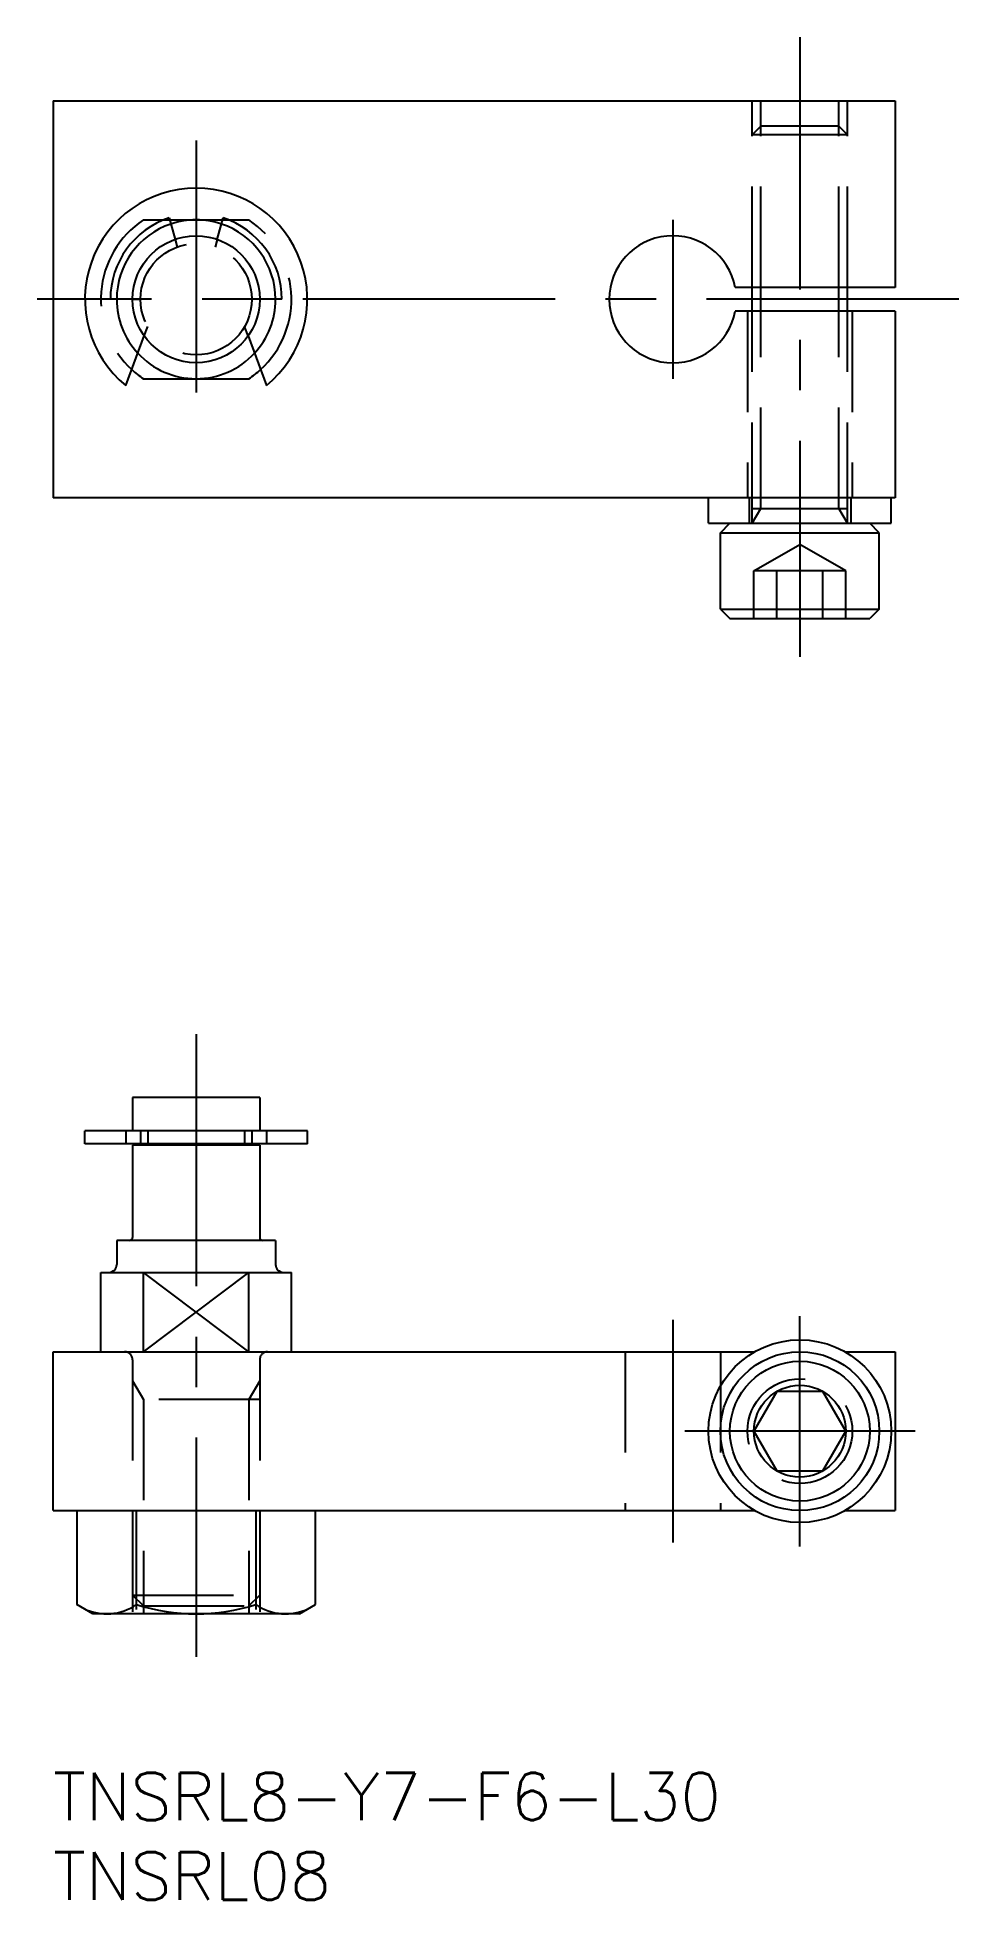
# Model space of a CAD drawing. Extents: x -1 to 57, y -8 to 109.
import ezdxf

# ---------------------------------------------------------------- set-up
doc = ezdxf.new("R2010")
doc.units = 0
doc.header["$LTSCALE"] = 0.5
doc.linetypes.add('CENTER', pattern=[50.8, 31.75, -6.35, 6.35, -6.35])
doc.linetypes.add('DASHED', pattern=[19.05, 12.7, -6.35])
for name, color, linetype in [('MSM_CENTER', 1, 'CENTER'), ('MSM_CONTINUOUS', 7, 'CONTINUOUS'), ('MSM_DASHED', 4, 'DASHED'), ('MSM_NARROW', 5, 'CONTINUOUS'), ('MSM_PART_NUMBER', 7, 'CONTINUOUS')]:
    doc.layers.add(name, color=color, linetype=linetype)
doc.styles.get("Standard").update_dxf_attribs({"font": 'txt.shx', "height": 3, "bigfont": 'bigfont.shx'})

# ---------------------------------------------------------------- blocks, each defined once
blk = doc.blocks.new('*U11')
at = {"layer": 'MSM_PART_NUMBER'}
blk.add_text('TNSRL8-Y7-F6-L30', height=3, dxfattribs=at).set_placement((0, -3))
blk = doc.blocks.new('*U12')
at = {"layer": 'MSM_PART_NUMBER'}
blk.add_text('TNSRL08', height=3, dxfattribs=at).set_placement((0, -8))

msp = doc.modelspace()

# ---------------------------------------------------------------- linework, layer by layer
at = {"layer": 'MSM_CENTER'}
for p, q in [((47, 109.26), (47, 70.26)), ((9, 102.76), (9, 85.76)), ((39, 97.76), (39, 87.76)), ((57, 92.76), (-1, 92.76)), ((9, 46.5), (9, 7.3)), ((39, 28.5), (39, 14.5)), ((47, 14.25), (47, 28.75)), ((54.25, 21.5), (39.75, 21.5))]:
    msp.add_line(p, q, dxfattribs=at)
at = {"layer": 'MSM_CONTINUOUS'}
for p, q in [((0, 105.26), (53, 105.26)), ((0, 105.26), (0, 80.26)), ((53, 105.26), (53, 93.51)), ((6.96, 97.76), (7.33, 97.76)), ((7.3, 97.88), (7.67, 96.53)), ((10.33, 96.53), (10.7, 97.88)), ((10.67, 97.76), (11.04, 97.76)), ((5, 92.76), (3.6, 92.76)), ((14.4, 92.76), (13, 92.76)), ((53, 93.51), (42.93, 93.51)), ((44, 92.01), (44, 93.51)), ((50, 92.01), (50, 93.51)), ((53, 92.01), (42.93, 92.01)), ((53, 92.01), (53, 80.26)), ((4.58, 87.33), (5.73, 90.45)), ((12.27, 90.45), (13.42, 87.33)), ((5.68, 87.76), (12.32, 87.76)), ((53, 80.26), (0, 80.26)), ((41.25, 78.66), (41.25, 80.26)), ((52.75, 78.66), (52.75, 80.26)), ((41.25, 78.66), (52.75, 78.66)), ((42, 78.06), (42.6, 78.66)), ((52, 78.06), (51.4, 78.66)), ((42, 78.06), (52, 78.06)), ((42, 73.26), (42, 78.06)), ((52, 73.26), (52, 78.06)), ((42, 73.26), (52, 73.26)), ((42, 73.26), (42.6, 72.66)), ((52, 73.26), (51.4, 72.66)), ((42.6, 72.66), (51.4, 72.66)), ((13, 42.5), (5, 42.5)), ((5, 42.5), (5, 40.4)), ((13, 42.5), (13, 40.4)), ((2, 39.6), (2, 40.4)), ((16, 40.4), (2, 40.4)), ((4.58, 40.4), (4.58, 39.6)), ((5.95, 40.4), (5.95, 39.6)), ((12.05, 40.4), (12.05, 39.6)), ((13.42, 40.4), (13.42, 39.6)), ((16, 39.6), (16, 40.4)), ((16, 39.6), (2, 39.6)), ((5, 39.5), (5, 33.7)), ((13, 39.5), (5, 39.5)), ((5.5, 39.6), (5.5, 39.5)), ((12.5, 39.6), (12.5, 39.5)), ((13, 39.5), (13, 33.7)), ((14, 33.5), (4, 33.5)), ((4, 33.5), (4, 32)), ((14, 33.5), (14, 32)), ((3, 31.5), (15, 31.5)), ((3, 26.5), (3, 31.5)), ((5.68, 26.5), (5.68, 31.5)), ((12.32, 26.5), (12.32, 31.5)), ((15, 26.5), (15, 31.5)), ((0, 16.5), (0, 26.5)), ((0, 26.5), (44.16, 26.5)), ((49.84, 26.5), (53, 26.5)), ((53, 26.5), (53, 16.5)), ((45.56, 24), (44.11, 21.5)), ((48.44, 24), (45.56, 24)), ((49.89, 21.5), (48.44, 24)), ((44.11, 21.5), (45.56, 19)), ((48.44, 19), (49.89, 21.5)), ((45.56, 19), (48.44, 19)), ((0, 16.5), (44.16, 16.5)), ((1.49, 16.5), (1.49, 10.58)), ((5.25, 10.28), (5.25, 16.5)), ((12.75, 16.5), (12.75, 10.28)), ((16.51, 10.58), (16.51, 16.5)), ((49.84, 16.5), (53, 16.5)), ((2.5, 10), (1.49, 10.58)), ((15.5, 10), (16.51, 10.58)), ((15.5, 10), (2.5, 10))]:
    msp.add_line(p, q, dxfattribs=at)
for centre, radius in [((9, 92.76), 4), ((47, 21.5), 5.75), ((47, 21.5), 5), ((47, 21.5), 4.4), ((47, 21.5), 2.89)]:
    msp.add_circle(centre, radius, dxfattribs=at)
for centre, radius, start, end in [((9, 92.76), 7, 309.1785, 230.8215), ((9, 92.76), 5.4, 108.3496, 180), ((9, 92.76), 5, 108.6019, 180), ((9, 92.76), 5, 0, 71.3981), ((9, 92.76), 5.4, 0, 71.6504), ((39, 92.76), 4, 10.8069, 349.1931), ((9, 92.76), 5, 222.7645, 317.2355), ((9, 92.76), 6, 227.5218, 236.4427), ((9, 92.76), 6, 303.5573, 312.4782), ((4.8, 33.7), 0.2, 270, 360), ((13.2, 33.7), 0.2, 180, 270), ((3.5, 32), 0.5, 270, 0), ((14.5, 32), 0.5, 180, 270), ((3.37, 13.32), 3.32, 244.3842, 304.3842), ((9, 22.42), 12.42, 252.412, 287.588), ((14.63, 13.32), 3.32, 235.6158, 295.6158)]:
    msp.add_arc(centre, radius, start, end, dxfattribs=at)
at = {"layer": 'MSM_DASHED'}
for p, q in [((44, 93.51), (44, 105.26)), ((44.54, 93.51), (44.54, 105.26)), ((49.46, 93.51), (49.46, 105.26)), ((50, 93.51), (50, 105.26)), ((44.54, 103.66), (44, 103.12)), ((49.46, 103.66), (44.54, 103.66)), ((49.46, 103.66), (50, 103.12)), ((50, 103.12), (44, 103.12)), ((5.68, 97.76), (6.96, 97.76)), ((7.33, 97.76), (10.67, 97.76)), ((11.04, 97.76), (12.32, 97.76)), ((7.67, 96.53), (7.8, 96.05)), ((10.33, 96.53), (10.2, 96.05)), ((5, 92.76), (5.5, 92.76)), ((13, 92.76), (12.5, 92.76)), ((43.7, 92.01), (43.7, 80.26)), ((44, 78.66), (44, 92.01)), ((44.54, 79.6), (44.54, 92.01)), ((49.46, 79.6), (49.46, 92.01)), ((50, 78.66), (50, 92.01)), ((50.3, 92.01), (50.3, 80.26)), ((5.73, 90.45), (5.95, 91.04)), ((12.27, 90.45), (12.05, 91.04)), ((43.8, 80.26), (43.8, 78.66)), ((50.2, 80.26), (50.2, 78.66)), ((44, 78.66), (44.54, 79.6)), ((44, 79.6), (50, 79.6)), ((50, 78.66), (49.46, 79.6)), ((44.11, 75.66), (47, 77.32)), ((49.89, 75.66), (47, 77.32)), ((44.11, 72.66), (44.11, 75.66)), ((49.89, 75.66), (44.11, 75.66)), ((45.56, 72.66), (45.56, 75.66)), ((48.44, 72.66), (48.44, 75.66)), ((49.89, 72.66), (49.89, 75.66)), ((5.5, 40.4), (5.5, 39.6)), ((12.5, 40.4), (12.5, 39.6)), ((5, 26), (5, 10)), ((13, 26), (13, 10)), ((36, 26.5), (36, 16.5)), ((42, 26.5), (42, 16.5)), ((5, 24.67), (5.68, 23.5)), ((13, 24.67), (12.32, 23.5)), ((13, 23.5), (5, 23.5)), ((5.68, 23.5), (5.68, 10)), ((12.32, 23.5), (12.32, 10)), ((5, 11.18), (13, 11.18)), ((5.68, 10.5), (5, 11.18)), ((12.32, 10.5), (13, 11.18)), ((5.68, 10.5), (12.32, 10.5))]:
    msp.add_line(p, q, dxfattribs=at)
for centre, radius in [((9, 92.76), 3.5), ((47, 21.5), 3.3)]:
    msp.add_circle(centre, radius, dxfattribs=at)
for centre, radius, start, end in [((9, 92.76), 6, 123.5573, 227.5218), ((9, 92.76), 5, 71.3981, 108.6019), ((9, 92.76), 6, 312.4782, 56.4427), ((9, 92.76), 5, 180, 222.7645), ((9, 92.76), 5, 317.2355, 0), ((4.5, 26), 0.5, 0, 90), ((13.5, 26), 0.5, 90, 180)]:
    msp.add_arc(centre, radius, start, end, dxfattribs=at)
at = {"layer": 'MSM_NARROW'}
for p, q in [((44.54, 92.01), (44.54, 93.51)), ((49.46, 92.01), (49.46, 93.51)), ((5.68, 26.5), (12.32, 31.5)), ((12.32, 26.5), (5.68, 31.5))]:
    msp.add_line(p, q, dxfattribs=at)

# ---------------------------------------------------------------- block references
at = {"layer": 'MSM_CONTINUOUS'}
for name in ['*U11', '*U12']:
    msp.add_blockref(name, (0, 0), dxfattribs=at)

doc.saveas('drawing.dxf')
